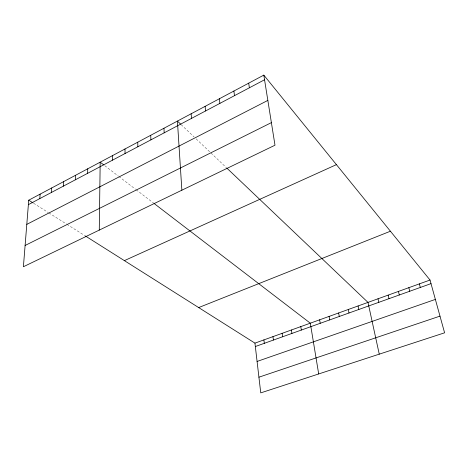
<?xml version="1.0" encoding="UTF-8"?>
<svg xmlns="http://www.w3.org/2000/svg" width="468" height="468" viewBox="0 0 468 468"><rect width="100%" height="100%" fill="white"/><g stroke="black" fill="none" stroke-linecap="round" stroke-linejoin="round"><path stroke-width="0.35" stroke-dasharray="2.34 1.75" d="M33.579 203.247L48.245 212.513M48.859 212.905L66.286 223.915M66.895 224.301L84.766 235.597M104.762 165.684L118.252 176.015M118.802 176.442L135.585 189.3M136.153 189.739L153.481 203.013M181.116 124.605L194.085 136.943M196.121 138.873L226.442 167.719"/><path stroke-width="0.7" d="M112.478 160.173L112.484 155.628M99.269 230.098L100.187 162.174L103.621 164.806M87.621 173.318L87.738 168.796M75.348 179.806L75.518 175.295M63.291 186.182L63.508 181.683M51.451 192.442L51.714 187.96M39.809 198.596L40.125 194.126M28.735 200.187L23.4 266.748L274.991 145.209L263.812 75.12L28.735 200.187L32.976 202.866M28.378 204.645L264.555 79.765M26.799 224.371L267.842 100.404M25.102 245.472L271.387 122.628M124.377 260.629L336.422 164.637M198.666 307.57L390.423 231.221M254.943 343.132L430.022 280.039L444.6 332.812L260.752 392.88L254.943 343.132L85.357 235.966M255.341 346.531L431.016 283.626M257.078 361.442L435.375 299.403M258.921 377.196L439.99 316.122M154.042 203.445L310.302 323.183L318.69 373.95M180.589 124.102L177.419 121.083L181.865 190.195M226.957 168.211L367.988 302.392L379.261 354.159M263.812 75.12L430.022 280.039M419.363 283.877L420.311 287.457M408.833 287.674L409.746 291.242M398.432 291.424L399.309 294.975M388.159 295.127L388.996 298.666M378.015 298.783L378.817 302.316M358.084 305.961L358.816 309.477M348.297 309.488L348.999 312.993M338.627 312.975L339.294 316.467M329.074 316.415L329.712 319.901M319.632 319.82L320.235 323.289M300.795 326.605L301.339 330.057M291.406 329.993L291.921 333.432M248.707 83.152L249.368 87.791M282.128 333.333L282.613 336.761M272.961 336.638L273.411 340.055M233.895 91.032L234.48 95.665M263.899 339.908L264.321 343.313M219.369 98.766L219.878 103.387M205.119 106.347L205.551 110.963M191.137 113.782L191.5 118.392M163.952 128.25L164.18 132.836M150.731 135.281L150.901 139.862M137.75 142.184L137.855 146.753M125.003 148.97L125.05 153.527"/></g></svg>
